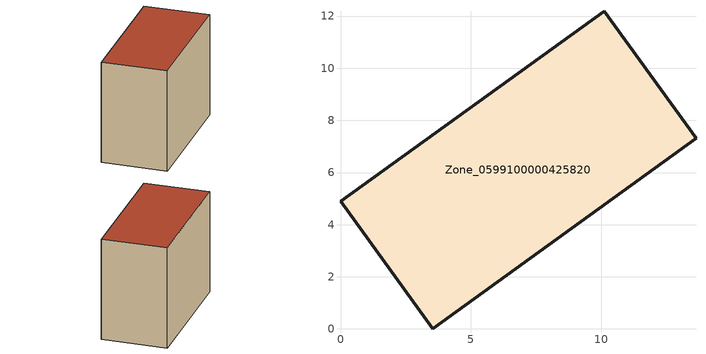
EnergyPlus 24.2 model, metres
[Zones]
Zone_0599100000425820
 floor ground (C_G): 3.54,0 0,4.9 10.11,12.19 13.63,7.31 z0
 wall outside (C_F): 0,4.9 3.54,0 13.63,7.31 10.11,12.19 0,4.9 z0:9.62
 roof outside (C_R): 13.63,7.31 10.11,12.19 0,4.9 3.54,0 z9.62
[BUILDING]
Pand.0599100000425820: North Axis=0; Terrain=City; Loads Convergence Tolerance Value=0.04; Temperature Convergence Tolerance Value=0.4; Solar Distribution=FullExterior; Maximum Number of Warmup Days=25; Minimum Number of Warmup Days=1
[Site:Location]
Rotterdam.The.Hague.AP_ZH_NLD Design_Conditions: Latitude=51.96; Longitude=4.45; Time Zone=1; Elevation=-4.5
[SITE:GROUNDTEMPERATURE:BUILDINGSURFACE]
18, 18, 18, 18, 18, 18, 18, 18, 18, 18, 18, 18
[MATERIAL] Thermal Absorptance=0.9; Solar Absorptance=0.7; Visible Absorptance=0.7
Name | Roughness | Thickness | Conductivity | Density | Specific Heat
G.TC.2006-2014 | MediumSmooth | 0.15 | 0.06 | 540 | 1210
F.TC.2006-2014 | Rough | 0.3 | 0.12 | 1920 | 840
R.TC.2006-2014 | MediumRough | 0.2 | 0.08 | 1500 | 1000
[CONSTRUCTION]
C_G: G.TC.2006-2014
C_F: F.TC.2006-2014
C_R: R.TC.2006-2014
[ZONE]
Zone_0599100000425820: Type=1; Multiplier=1; Ceiling Height=Autocalculate; Volume=Autocalculate; Floor Area=autocalculate; Part of Total Floor Area=Yes
[ZONEINFILTRATION:DESIGNFLOWRATE]
Infil_Zone_0599100000425820: Zone or ZoneList or Space or SpaceList=Zone_0599100000425820; Schedule=AlwaysOn; Design Flow Rate Calculation Method=Flow/Area; Flow Rate per Floor Area=0.0015; Constant Term Coefficient=1; Temperature Term Coefficient=0; Velocity Term Coefficient=0; Velocity Squared Term Coefficient=0
[HVACTEMPLATE:ZONE:IDEALLOADSAIRSYSTEM]
Zone_0599100000425820: Maximum Heating Supply Air Temperature=50; Minimum Cooling Supply Air Temperature=13; Maximum Heating Supply Air Humidity Ratio=0.0156; Minimum Cooling Supply Air Humidity Ratio=0.0077; Heating Limit=NoLimit; Cooling Limit=NoLimit; Dehumidification Control Type=ConstantSensibleHeatRatio; Cooling Sensible Heat Ratio=0.7; Dehumidification Setpoint=60; Humidification Control Type=None; Humidification Setpoint=30; Outdoor Air Method=None; Outdoor Air Flow Rate per Person=0.00944; Outdoor Air Flow Rate per Zone Floor Area=0; Outdoor Air Flow Rate per Zone=0; Demand Controlled Ventilation Type=None; Outdoor Air Economizer Type=NoEconomizer; Heat Recovery Type=None; Sensible Heat Recovery Effectiveness=0.7; Latent Heat Recovery Effectiveness=0.65
[ZONECONTROL:THERMOSTAT]
ThermostatControl_Zone_0599100000425820: Zone or ZoneList=Zone_0599100000425820; Control Type Schedule=DualSetpointControlType; Control 1=Thermostat_Zone_0599100000425820; Temperature Difference Between Cutout And Setpoint=0
[THERMOSTATSETPOINT:DUALSETPOINT]
Thermostat_Zone_0599100000425820: Heating Setpoint Temperature Schedule=HeatingSetpoint_Zone_0599100000425820; Cooling Setpoint Temperature Schedule=CoolingSetpoint_Zone_0599100000425820
[SCHEDULE:COMPACT]
HeatingSetpoint_Zone_0599100000425820: Through: 12/31, For: AllDays, Until: 24:00, 21
CoolingSetpoint_Zone_0599100000425820: Through: 12/31, For: AllDays, Until: 24:00, 24
DualSetpointControlType: Through: 12/31, For: AllDays, Until: 24:00, 4
AlwaysOn: Through: 12/31, For: AllDays, Until: 24:00, 1
